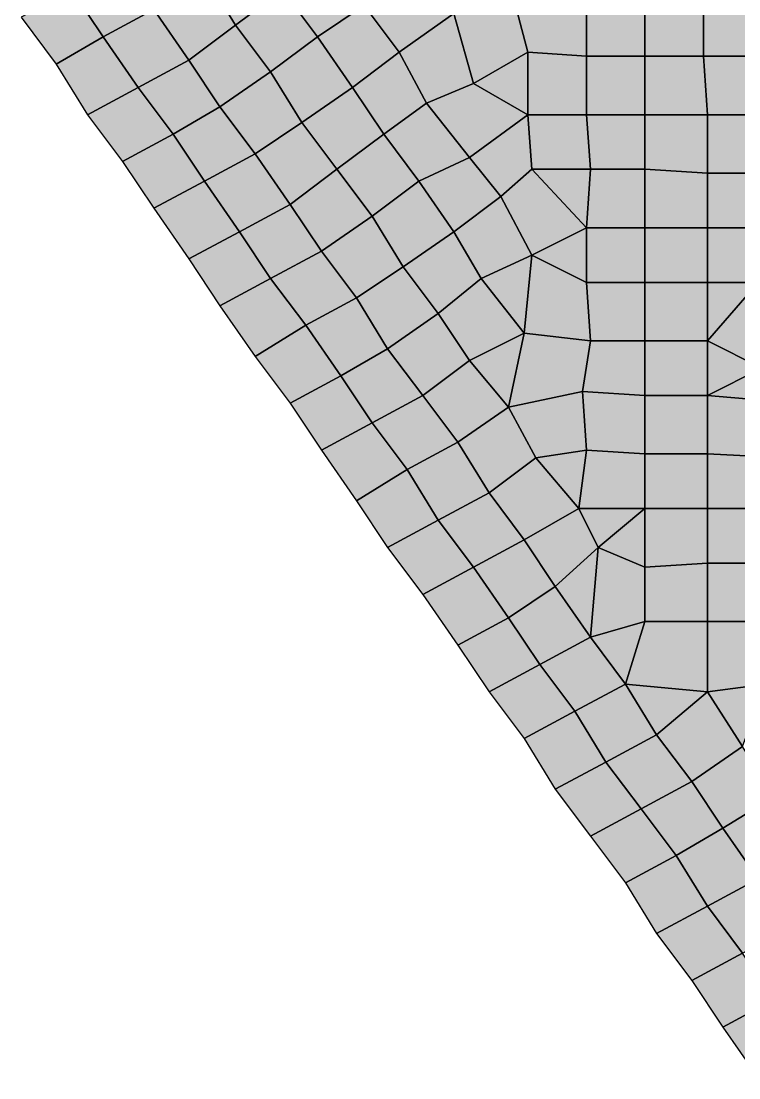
# Model space of a CAD drawing. Header units: metres. Extents: x -7480 to 79269, y -9100 to 45880.
# Drawn here: x 10640 to 14322, y 4480 to 9900 of the extents above; entities that cross this region are included whole.
import ezdxf

# ---------------------------------------------------------------- set-up
doc = ezdxf.new("R2010")
doc.units = ezdxf.units.M
doc.layers.add('COLOR_1', color=1, linetype='Continuous')
doc.layers.add('COLOR_181', color=181, linetype='Continuous')

msp = doc.modelspace()

# ---------------------------------------------------------------- hatches: boundary and pattern name
at = {"layer": 'COLOR_1'}
for points in [[(13840, 9420), (14160, 9420), (14140, 9720), (13840, 9720)], [(14140, 9720), (14160, 9420), (14440, 9420), (14440, 9720)], [(13840, 9140), (14160, 9120), (14160, 9420), (13840, 9420)], [(13840, 8840), (14160, 8840), (14160, 9120), (13840, 9140)], [(14160, 8840), (14440, 8840), (14440, 9120), (14160, 9120)], [(13840, 8560), (14160, 8560), (14160, 8840), (13840, 8840)], [(14160, 8560), (14420, 8560), (14440, 8840), (14160, 8840)], [(13840, 8260), (14160, 8260), (14160, 8560), (13840, 8560)], [(14160, 8260), (14420, 8560), (14160, 8560)], [(14160, 8260), (14440, 8120), (14620, 8300), (14420, 8560)], [(13840, 7980), (14160, 7980), (14160, 8260), (13840, 8260)], [(14160, 7980), (14440, 8120), (14160, 8260)], [(14160, 7980), (14620, 7940), (14440, 8120)], [(13840, 7680), (14160, 7680), (14160, 7980), (13840, 7980)], [(14160, 7680), (14560, 7660), (14620, 7940), (14160, 7980)], [(13840, 7400), (14160, 7400), (14160, 7680), (13840, 7680)]]:
    msp.add_hatch(color=256, dxfattribs=at).paths.add_polyline_path(points)
at = {"layer": 'COLOR_181'}
for points in [[(11580, 10140), (11740, 9880), (11980, 10060), (11820, 10300)], [(10900, 10060), (11060, 9820), (11320, 9960), (11160, 10200)], [(11980, 10060), (12160, 9820), (12400, 9980), (12240, 10240)], [(11320, 9960), (11500, 9700), (11740, 9880), (11580, 10140)], [(12400, 9980), (12580, 9740), (12860, 9940), (12640, 10160)], [(10640, 9920), (10820, 9680), (11060, 9820), (10900, 10060)], [(11740, 9880), (11920, 9640), (12160, 9820), (11980, 10060)], [(12860, 9940), (12960, 9580), (13240, 9740), (13160, 10040)], [(13160, 10040), (13240, 9740), (13540, 9720), (13540, 10020)], [(12160, 9820), (12340, 9560), (12580, 9740), (12400, 9980)], [(13540, 9720), (13840, 9720), (13840, 10020), (13540, 10020)], [(13840, 9720), (14140, 9720), (14140, 10020), (13840, 10020)], [(14140, 9720), (14440, 9720), (14460, 10020), (14140, 10020)], [(11060, 9820), (11240, 9560), (11500, 9700), (11320, 9960)], [(12580, 9740), (12720, 9480), (12960, 9580), (12860, 9940)], [(11500, 9700), (11660, 9460), (11920, 9640), (11740, 9880)], [(10820, 9680), (10980, 9420), (11240, 9560), (11060, 9820)], [(11920, 9640), (12080, 9380), (12340, 9560), (12160, 9820)], [(12340, 9560), (12500, 9320), (12720, 9480), (12580, 9740)], [(12960, 9580), (13240, 9420), (13240, 9740)], [(13240, 9420), (13540, 9420), (13540, 9720), (13240, 9740)], [(13540, 9420), (13840, 9420), (13840, 9720), (13540, 9720)], [(11240, 9560), (11420, 9320), (11660, 9460), (11500, 9700)], [(11660, 9460), (11840, 9220), (12080, 9380), (11920, 9640)], [(10980, 9420), (11160, 9180), (11420, 9320), (11240, 9560)], [(12080, 9380), (12260, 9140), (12500, 9320), (12340, 9560)], [(12720, 9480), (12940, 9200), (13240, 9420), (12960, 9580)], [(11420, 9320), (11580, 9080), (11840, 9220), (11660, 9460)], [(12500, 9320), (12680, 9080), (12940, 9200), (12720, 9480)], [(11840, 9220), (12020, 8960), (12260, 9140), (12080, 9380)], [(12940, 9200), (13100, 9000), (13260, 9140), (13240, 9420)], [(13240, 9420), (13260, 9140), (13560, 9140), (13540, 9420)], [(13540, 9420), (13560, 9140), (13840, 9140), (13840, 9420)], [(14160, 9120), (14440, 9120), (14440, 9420), (14160, 9420)], [(11160, 9180), (11320, 8940), (11580, 9080), (11420, 9320)], [(12260, 9140), (12440, 8900), (12680, 9080), (12500, 9320)], [(11580, 9080), (11760, 8820), (12020, 8960), (11840, 9220)], [(12680, 9080), (12860, 8820), (13100, 9000), (12940, 9200)], [(12020, 8960), (12180, 8720), (12440, 8900), (12260, 9140)], [(13100, 9000), (13260, 8700), (13540, 8840), (13260, 9140)], [(13260, 9140), (13540, 8840), (13560, 9140)], [(13540, 8840), (13840, 8840), (13840, 9140), (13560, 9140)], [(11320, 8940), (11500, 8680), (11760, 8820), (11580, 9080)], [(12440, 8900), (12600, 8640), (12860, 8820), (12680, 9080)], [(12860, 8820), (13000, 8580), (13260, 8700), (13100, 9000)], [(11760, 8820), (11920, 8580), (12180, 8720), (12020, 8960)], [(12180, 8720), (12360, 8480), (12600, 8640), (12440, 8900)], [(13260, 8700), (13540, 8560), (13540, 8840)], [(13540, 8560), (13840, 8560), (13840, 8840), (13540, 8840)], [(11500, 8680), (11660, 8440), (11920, 8580), (11760, 8820)], [(12600, 8640), (12780, 8400), (13000, 8580), (12860, 8820)], [(11920, 8580), (12100, 8340), (12360, 8480), (12180, 8720)], [(13000, 8580), (13220, 8300), (13260, 8700)], [(13220, 8300), (13560, 8260), (13540, 8560), (13260, 8700)], [(12360, 8480), (12520, 8220), (12780, 8400), (12600, 8640)], [(11660, 8440), (11840, 8180), (12100, 8340), (11920, 8580)], [(12780, 8400), (12940, 8160), (13220, 8300), (13000, 8580)], [(13540, 8560), (13560, 8260), (13840, 8260), (13840, 8560)], [(12100, 8340), (12280, 8080), (12520, 8220), (12360, 8480)], [(12520, 8220), (12700, 7980), (12940, 8160), (12780, 8400)], [(11840, 8180), (12020, 7940), (12280, 8080), (12100, 8340)], [(12940, 8160), (13140, 7920), (13220, 8300)], [(13140, 7920), (13520, 8000), (13560, 8260), (13220, 8300)], [(13520, 8000), (13840, 7980), (13840, 8260), (13560, 8260)], [(12280, 8080), (12440, 7840), (12700, 7980), (12520, 8220)], [(12700, 7980), (12880, 7740), (13140, 7920), (12940, 8160)], [(12020, 7940), (12180, 7700), (12440, 7840), (12280, 8080)], [(12440, 7840), (12620, 7600), (12880, 7740), (12700, 7980)], [(13140, 7920), (13280, 7660), (13540, 7700), (13520, 8000)], [(13520, 8000), (13540, 7700), (13840, 7680), (13840, 7980)], [(12880, 7740), (13040, 7480), (13280, 7660), (13140, 7920)], [(12180, 7700), (12360, 7440), (12620, 7600), (12440, 7840)], [(12620, 7600), (12780, 7340), (13040, 7480), (12880, 7740)], [(13280, 7660), (13500, 7400), (13540, 7700)], [(13500, 7400), (13840, 7400), (13840, 7680), (13540, 7700)], [(13040, 7480), (13220, 7240), (13500, 7400), (13280, 7660)], [(14160, 7400), (14440, 7400), (14560, 7660), (14160, 7680)], [(12360, 7440), (12520, 7200), (12780, 7340), (12620, 7600)], [(12780, 7340), (12960, 7100), (13220, 7240), (13040, 7480)], [(13220, 7240), (13380, 7000), (13600, 7200), (13500, 7400)], [(13500, 7400), (13600, 7200), (13840, 7400)], [(13600, 7200), (13840, 7100), (13840, 7400)], [(13840, 7100), (14160, 7120), (14160, 7400), (13840, 7400)], [(14160, 7120), (14440, 7120), (14440, 7400), (14160, 7400)], [(12520, 7200), (12700, 6960), (12960, 7100), (12780, 7340)], [(12960, 7100), (13140, 6840), (13380, 7000), (13220, 7240)], [(13380, 7000), (13560, 6740), (13600, 7200)], [(13560, 6740), (13840, 6820), (13840, 7100), (13600, 7200)], [(13840, 6820), (14160, 6820), (14160, 7120), (13840, 7100)], [(14160, 6820), (14440, 6820), (14440, 7120), (14160, 7120)], [(12700, 6960), (12880, 6700), (13140, 6840), (12960, 7100)], [(13140, 6840), (13300, 6600), (13560, 6740), (13380, 7000)], [(12880, 6700), (13040, 6460), (13300, 6600), (13140, 6840)], [(13560, 6740), (13740, 6500), (13840, 6820)], [(13740, 6500), (14160, 6460), (14160, 6820), (13840, 6820)], [(14160, 6460), (14460, 6500), (14440, 6820), (14160, 6820)], [(13300, 6600), (13480, 6360), (13740, 6500), (13560, 6740)], [(13040, 6460), (13220, 6220), (13480, 6360), (13300, 6600)], [(13480, 6360), (13640, 6100), (13900, 6240), (13740, 6500)], [(13740, 6500), (13900, 6240), (14160, 6460)], [(13900, 6240), (14080, 6000), (14340, 6180), (14160, 6460)], [(14160, 6460), (14340, 6180), (14460, 6500)], [(13220, 6220), (13380, 5960), (13640, 6100), (13480, 6360)], [(13640, 6100), (13820, 5860), (14080, 6000), (13900, 6240)], [(14080, 6000), (14240, 5760), (14500, 5920), (14340, 6180)], [(13380, 5960), (13560, 5720), (13820, 5860), (13640, 6100)], [(13820, 5860), (14000, 5620), (14240, 5760), (14080, 6000)], [(14240, 5760), (14420, 5500), (14660, 5680), (14500, 5920)], [(13560, 5720), (13740, 5480), (14000, 5620), (13820, 5860)], [(14000, 5620), (14160, 5360), (14420, 5500), (14240, 5760)], [(13740, 5480), (13900, 5220), (14160, 5360), (14000, 5620)], [(14160, 5360), (14340, 5120), (14600, 5260), (14420, 5500)], [(13900, 5220), (14080, 4980), (14340, 5120), (14160, 5360)], [(14080, 4980), (14240, 4740), (14500, 4880), (14340, 5120)], [(14240, 4740), (14420, 4480), (14680, 4620), (14500, 4880)]]:
    msp.add_hatch(color=256, dxfattribs=at).paths.add_polyline_path(points)

# ---------------------------------------------------------------- linework, layer by layer
at = {"layer": 'COLOR_1'}
for points in [[(13840, 9420), (14160, 9420), (14140, 9720), (13840, 9720)], [(14140, 9720), (14160, 9420), (14440, 9420), (14440, 9720)], [(13840, 9140), (14160, 9120), (14160, 9420), (13840, 9420)], [(13840, 8840), (14160, 8840), (14160, 9120), (13840, 9140)], [(14160, 8840), (14440, 8840), (14440, 9120), (14160, 9120)], [(13840, 8560), (14160, 8560), (14160, 8840), (13840, 8840)], [(14160, 8560), (14420, 8560), (14440, 8840), (14160, 8840)], [(13840, 8260), (14160, 8260), (14160, 8560), (13840, 8560)], [(14160, 8260), (14420, 8560), (14160, 8560)], [(14160, 8260), (14440, 8120), (14620, 8300), (14420, 8560)], [(13840, 7980), (14160, 7980), (14160, 8260), (13840, 8260)], [(14160, 7980), (14440, 8120), (14160, 8260)], [(14160, 7980), (14620, 7940), (14440, 8120)], [(13840, 7680), (14160, 7680), (14160, 7980), (13840, 7980)], [(14160, 7680), (14560, 7660), (14620, 7940), (14160, 7980)], [(13840, 7400), (14160, 7400), (14160, 7680), (13840, 7680)]]:
    msp.add_lwpolyline(points, close=True, dxfattribs=at)
at = {"layer": 'COLOR_181'}
for points in [[(11580, 10140), (11740, 9880), (11980, 10060), (11820, 10300)], [(10900, 10060), (11060, 9820), (11320, 9960), (11160, 10200)], [(11980, 10060), (12160, 9820), (12400, 9980), (12240, 10240)], [(11320, 9960), (11500, 9700), (11740, 9880), (11580, 10140)], [(12400, 9980), (12580, 9740), (12860, 9940), (12640, 10160)], [(10640, 9920), (10820, 9680), (11060, 9820), (10900, 10060)], [(11740, 9880), (11920, 9640), (12160, 9820), (11980, 10060)], [(12860, 9940), (12960, 9580), (13240, 9740), (13160, 10040)], [(13160, 10040), (13240, 9740), (13540, 9720), (13540, 10020)], [(12160, 9820), (12340, 9560), (12580, 9740), (12400, 9980)], [(13540, 9720), (13840, 9720), (13840, 10020), (13540, 10020)], [(13840, 9720), (14140, 9720), (14140, 10020), (13840, 10020)], [(14140, 9720), (14440, 9720), (14460, 10020), (14140, 10020)], [(11060, 9820), (11240, 9560), (11500, 9700), (11320, 9960)], [(12580, 9740), (12720, 9480), (12960, 9580), (12860, 9940)], [(11500, 9700), (11660, 9460), (11920, 9640), (11740, 9880)], [(10820, 9680), (10980, 9420), (11240, 9560), (11060, 9820)], [(11920, 9640), (12080, 9380), (12340, 9560), (12160, 9820)], [(12340, 9560), (12500, 9320), (12720, 9480), (12580, 9740)], [(12960, 9580), (13240, 9420), (13240, 9740)], [(13240, 9420), (13540, 9420), (13540, 9720), (13240, 9740)], [(13540, 9420), (13840, 9420), (13840, 9720), (13540, 9720)], [(11240, 9560), (11420, 9320), (11660, 9460), (11500, 9700)], [(11660, 9460), (11840, 9220), (12080, 9380), (11920, 9640)], [(10980, 9420), (11160, 9180), (11420, 9320), (11240, 9560)], [(12080, 9380), (12260, 9140), (12500, 9320), (12340, 9560)], [(12720, 9480), (12940, 9200), (13240, 9420), (12960, 9580)], [(11420, 9320), (11580, 9080), (11840, 9220), (11660, 9460)], [(12500, 9320), (12680, 9080), (12940, 9200), (12720, 9480)], [(11840, 9220), (12020, 8960), (12260, 9140), (12080, 9380)], [(12940, 9200), (13100, 9000), (13260, 9140), (13240, 9420)], [(13240, 9420), (13260, 9140), (13560, 9140), (13540, 9420)], [(13540, 9420), (13560, 9140), (13840, 9140), (13840, 9420)], [(14160, 9120), (14440, 9120), (14440, 9420), (14160, 9420)], [(11160, 9180), (11320, 8940), (11580, 9080), (11420, 9320)], [(12260, 9140), (12440, 8900), (12680, 9080), (12500, 9320)], [(11580, 9080), (11760, 8820), (12020, 8960), (11840, 9220)], [(12680, 9080), (12860, 8820), (13100, 9000), (12940, 9200)], [(12020, 8960), (12180, 8720), (12440, 8900), (12260, 9140)], [(13100, 9000), (13260, 8700), (13540, 8840), (13260, 9140)], [(13260, 9140), (13540, 8840), (13560, 9140)], [(13540, 8840), (13840, 8840), (13840, 9140), (13560, 9140)], [(11320, 8940), (11500, 8680), (11760, 8820), (11580, 9080)], [(12440, 8900), (12600, 8640), (12860, 8820), (12680, 9080)], [(12860, 8820), (13000, 8580), (13260, 8700), (13100, 9000)], [(11760, 8820), (11920, 8580), (12180, 8720), (12020, 8960)], [(12180, 8720), (12360, 8480), (12600, 8640), (12440, 8900)], [(13260, 8700), (13540, 8560), (13540, 8840)], [(13540, 8560), (13840, 8560), (13840, 8840), (13540, 8840)], [(11500, 8680), (11660, 8440), (11920, 8580), (11760, 8820)], [(12600, 8640), (12780, 8400), (13000, 8580), (12860, 8820)], [(11920, 8580), (12100, 8340), (12360, 8480), (12180, 8720)], [(13000, 8580), (13220, 8300), (13260, 8700)], [(13220, 8300), (13560, 8260), (13540, 8560), (13260, 8700)], [(12360, 8480), (12520, 8220), (12780, 8400), (12600, 8640)], [(11660, 8440), (11840, 8180), (12100, 8340), (11920, 8580)], [(12780, 8400), (12940, 8160), (13220, 8300), (13000, 8580)], [(13540, 8560), (13560, 8260), (13840, 8260), (13840, 8560)], [(12100, 8340), (12280, 8080), (12520, 8220), (12360, 8480)], [(12520, 8220), (12700, 7980), (12940, 8160), (12780, 8400)], [(11840, 8180), (12020, 7940), (12280, 8080), (12100, 8340)], [(12940, 8160), (13140, 7920), (13220, 8300)], [(13140, 7920), (13520, 8000), (13560, 8260), (13220, 8300)], [(13520, 8000), (13840, 7980), (13840, 8260), (13560, 8260)], [(12280, 8080), (12440, 7840), (12700, 7980), (12520, 8220)], [(12700, 7980), (12880, 7740), (13140, 7920), (12940, 8160)], [(12020, 7940), (12180, 7700), (12440, 7840), (12280, 8080)], [(12440, 7840), (12620, 7600), (12880, 7740), (12700, 7980)], [(13140, 7920), (13280, 7660), (13540, 7700), (13520, 8000)], [(13520, 8000), (13540, 7700), (13840, 7680), (13840, 7980)], [(12880, 7740), (13040, 7480), (13280, 7660), (13140, 7920)], [(12180, 7700), (12360, 7440), (12620, 7600), (12440, 7840)], [(12620, 7600), (12780, 7340), (13040, 7480), (12880, 7740)], [(13280, 7660), (13500, 7400), (13540, 7700)], [(13500, 7400), (13840, 7400), (13840, 7680), (13540, 7700)], [(13040, 7480), (13220, 7240), (13500, 7400), (13280, 7660)], [(14160, 7400), (14440, 7400), (14560, 7660), (14160, 7680)], [(12360, 7440), (12520, 7200), (12780, 7340), (12620, 7600)], [(12780, 7340), (12960, 7100), (13220, 7240), (13040, 7480)], [(13220, 7240), (13380, 7000), (13600, 7200), (13500, 7400)], [(13500, 7400), (13600, 7200), (13840, 7400)], [(13600, 7200), (13840, 7100), (13840, 7400)], [(13840, 7100), (14160, 7120), (14160, 7400), (13840, 7400)], [(14160, 7120), (14440, 7120), (14440, 7400), (14160, 7400)], [(12520, 7200), (12700, 6960), (12960, 7100), (12780, 7340)], [(12960, 7100), (13140, 6840), (13380, 7000), (13220, 7240)], [(13380, 7000), (13560, 6740), (13600, 7200)], [(13560, 6740), (13840, 6820), (13840, 7100), (13600, 7200)], [(13840, 6820), (14160, 6820), (14160, 7120), (13840, 7100)], [(14160, 6820), (14440, 6820), (14440, 7120), (14160, 7120)], [(12700, 6960), (12880, 6700), (13140, 6840), (12960, 7100)], [(13140, 6840), (13300, 6600), (13560, 6740), (13380, 7000)], [(12880, 6700), (13040, 6460), (13300, 6600), (13140, 6840)], [(13560, 6740), (13740, 6500), (13840, 6820)], [(13740, 6500), (14160, 6460), (14160, 6820), (13840, 6820)], [(14160, 6460), (14460, 6500), (14440, 6820), (14160, 6820)], [(13300, 6600), (13480, 6360), (13740, 6500), (13560, 6740)], [(13040, 6460), (13220, 6220), (13480, 6360), (13300, 6600)], [(13480, 6360), (13640, 6100), (13900, 6240), (13740, 6500)], [(13740, 6500), (13900, 6240), (14160, 6460)], [(13900, 6240), (14080, 6000), (14340, 6180), (14160, 6460)], [(14160, 6460), (14340, 6180), (14460, 6500)], [(13220, 6220), (13380, 5960), (13640, 6100), (13480, 6360)], [(13640, 6100), (13820, 5860), (14080, 6000), (13900, 6240)], [(14080, 6000), (14240, 5760), (14500, 5920), (14340, 6180)], [(13380, 5960), (13560, 5720), (13820, 5860), (13640, 6100)], [(13820, 5860), (14000, 5620), (14240, 5760), (14080, 6000)], [(14240, 5760), (14420, 5500), (14660, 5680), (14500, 5920)], [(13560, 5720), (13740, 5480), (14000, 5620), (13820, 5860)], [(14000, 5620), (14160, 5360), (14420, 5500), (14240, 5760)], [(13740, 5480), (13900, 5220), (14160, 5360), (14000, 5620)], [(14160, 5360), (14340, 5120), (14600, 5260), (14420, 5500)], [(13900, 5220), (14080, 4980), (14340, 5120), (14160, 5360)], [(14080, 4980), (14240, 4740), (14500, 4880), (14340, 5120)], [(14240, 4740), (14420, 4480), (14680, 4620), (14500, 4880)]]:
    msp.add_lwpolyline(points, close=True, dxfattribs=at)

doc.saveas('drawing.dxf')
